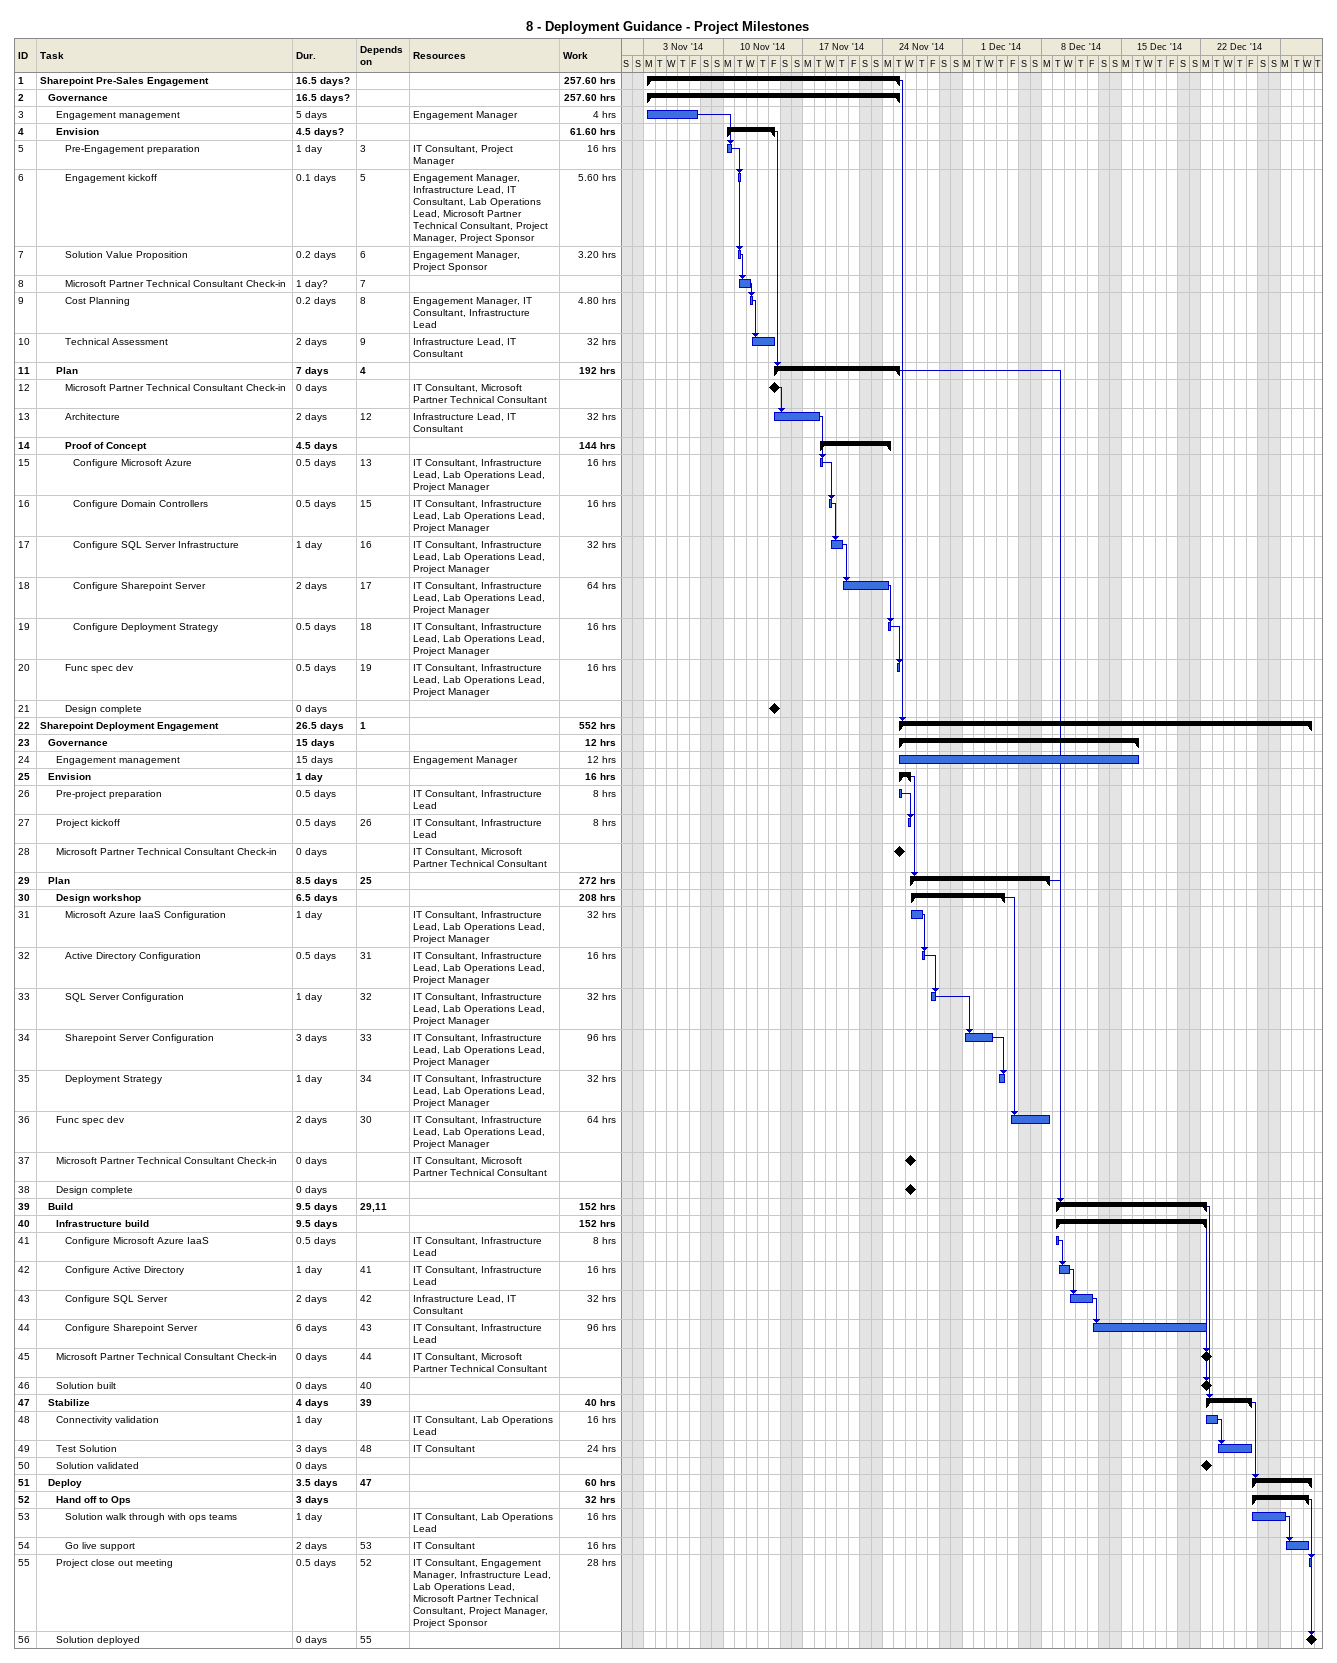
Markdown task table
8 - Deployment Guidance - Project Milestones

| ID | Level | Task | Duration | Start | Finish | Predecessors | Resources | Work (h) |
|---|---|---|---|---|---|---|---|---|
| 1 | 1 | **Sharepoint Pre-Sales Engagement** | 16.5d? | 2014-11-03 | 2014-11-25 |  |  | 257.60 |
| 2 | 2 | **Governance** | 16.5d? | 2014-11-03 | 2014-11-25 |  |  | 257.60 |
| 3 | 3 | Engagement management | 5d | 2014-11-03 | 2014-11-07 |  | Engagement Manager | 4 |
| 4 | 3 | **Envision** | 4.5d? | 2014-11-10 | 2014-11-14 |  |  | 61.60 |
| 5 | 4 | Pre-Engagement preparation | 1d | 2014-11-10 | 2014-11-10 | 3 | IT Consultant, Project Manager | 16 |
| 6 | 4 | Engagement kickoff | 0.1d | 2014-11-11 | 2014-11-11 | 5 | Engagement Manager, Infrastructure Lead, IT Consultant, Lab Operations Lead, Microsoft Partner Technical Consultant, Project Manager, Project Sponsor | 5.60 |
| 7 | 4 | Solution Value Proposition | 0.2d | 2014-11-11 | 2014-11-11 | 6 | Engagement Manager, Project Sponsor | 3.20 |
| 8 | 4 | Microsoft Partner Technical Consultant Check-in | 1d? | 2014-11-11 | 2014-11-12 | 7 |  |  |
| 9 | 4 | Cost Planning | 0.2d | 2014-11-12 | 2014-11-12 | 8 | Engagement Manager, IT Consultant, Infrastructure Lead | 4.80 |
| 10 | 4 | Technical Assessment | 2d | 2014-11-12 | 2014-11-14 | 9 | Infrastructure Lead, IT Consultant | 32 |
| 11 | 3 | **Plan** | 7d | 2014-11-14 | 2014-11-25 | 4 |  | 192 |
| 12 | 4 | Microsoft Partner Technical Consultant Check-in | 0d | 2014-11-14 | 2014-11-14 |  | IT Consultant, Microsoft Partner Technical Consultant |  |
| 13 | 4 | Architecture | 2d | 2014-11-14 | 2014-11-18 | 12 | Infrastructure Lead, IT Consultant | 32 |
| 14 | 4 | **Proof of Concept** | 4.5d | 2014-11-18 | 2014-11-24 |  |  | 144 |
| 15 | 5 | Configure Microsoft Azure | 0.5d | 2014-11-18 | 2014-11-18 | 13 | IT Consultant, Infrastructure Lead, Lab Operations Lead, Project Manager | 16 |
| 16 | 5 | Configure Domain Controllers | 0.5d | 2014-11-19 | 2014-11-19 | 15 | IT Consultant, Infrastructure Lead, Lab Operations Lead, Project Manager | 16 |
| 17 | 5 | Configure SQL Server Infrastructure | 1d | 2014-11-19 | 2014-11-20 | 16 | IT Consultant, Infrastructure Lead, Lab Operations Lead, Project Manager | 32 |
| 18 | 5 | Configure Sharepoint Server | 2d | 2014-11-20 | 2014-11-24 | 17 | IT Consultant, Infrastructure Lead, Lab Operations Lead, Project Manager | 64 |
| 19 | 5 | Configure Deployment Strategy | 0.5d | 2014-11-24 | 2014-11-24 | 18 | IT Consultant, Infrastructure Lead, Lab Operations Lead, Project Manager | 16 |
| 20 | 4 | Func spec dev | 0.5d | 2014-11-25 | 2014-11-25 | 19 | IT Consultant, Infrastructure Lead, Lab Operations Lead, Project Manager | 16 |
| 21 | 4 | Design complete | 0d | 2014-11-14 | 2014-11-14 |  |  |  |
| 22 | 1 | **Sharepoint Deployment Engagement** | 26.5d | 2014-11-25 | 2014-12-31 | 1 |  | 552 |
| 23 | 2 | **Governance** | 15d | 2014-11-25 | 2014-12-16 |  |  | 12 |
| 24 | 3 | Engagement management | 15d | 2014-11-25 | 2014-12-16 |  | Engagement Manager | 12 |
| 25 | 2 | **Envision** | 1d | 2014-11-25 | 2014-11-26 |  |  | 16 |
| 26 | 3 | Pre-project preparation | 0.5d | 2014-11-25 | 2014-11-25 |  | IT Consultant, Infrastructure Lead | 8 |
| 27 | 3 | Project kickoff | 0.5d | 2014-11-26 | 2014-11-26 | 26 | IT Consultant, Infrastructure Lead | 8 |
| 28 | 3 | Microsoft Partner Technical Consultant Check-in | 0d | 2014-11-25 | 2014-11-25 |  | IT Consultant, Microsoft Partner Technical Consultant |  |
| 29 | 2 | **Plan** | 8.5d | 2014-11-26 | 2014-12-08 | 25 |  | 272 |
| 30 | 3 | **Design workshop** | 6.5d | 2014-11-26 | 2014-12-04 |  |  | 208 |
| 31 | 4 | Microsoft Azure IaaS Configuration | 1d | 2014-11-26 | 2014-11-27 |  | IT Consultant, Infrastructure Lead, Lab Operations Lead, Project Manager | 32 |
| 32 | 4 | Active Directory Configuration | 0.5d | 2014-11-27 | 2014-11-27 | 31 | IT Consultant, Infrastructure Lead, Lab Operations Lead, Project Manager | 16 |
| 33 | 4 | SQL Server Configuration | 1d | 2014-11-28 | 2014-11-28 | 32 | IT Consultant, Infrastructure Lead, Lab Operations Lead, Project Manager | 32 |
| 34 | 4 | Sharepoint Server Configuration | 3d | 2014-12-01 | 2014-12-03 | 33 | IT Consultant, Infrastructure Lead, Lab Operations Lead, Project Manager | 96 |
| 35 | 4 | Deployment Strategy | 1d | 2014-12-04 | 2014-12-04 | 34 | IT Consultant, Infrastructure Lead, Lab Operations Lead, Project Manager | 32 |
| 36 | 3 | Func spec dev | 2d | 2014-12-05 | 2014-12-08 | 30 | IT Consultant, Infrastructure Lead, Lab Operations Lead, Project Manager | 64 |
| 37 | 3 | Microsoft Partner Technical Consultant Check-in | 0d | 2014-11-26 | 2014-11-26 |  | IT Consultant, Microsoft Partner Technical Consultant |  |
| 38 | 3 | Design complete | 0d | 2014-11-26 | 2014-11-26 |  |  |  |
| 39 | 2 | **Build** | 9.5d | 2014-12-09 | 2014-12-22 | 29, 11 |  | 152 |
| 40 | 3 | **Infrastructure build** | 9.5d | 2014-12-09 | 2014-12-22 |  |  | 152 |
| 41 | 4 | Configure Microsoft Azure IaaS | 0.5d | 2014-12-09 | 2014-12-09 |  | IT Consultant, Infrastructure Lead | 8 |
| 42 | 4 | Configure Active Directory | 1d | 2014-12-09 | 2014-12-10 | 41 | IT Consultant, Infrastructure Lead | 16 |
| 43 | 4 | Configure SQL Server | 2d | 2014-12-10 | 2014-12-12 | 42 | Infrastructure Lead, IT Consultant | 32 |
| 44 | 4 | Configure Sharepoint Server | 6d | 2014-12-12 | 2014-12-22 | 43 | IT Consultant, Infrastructure Lead | 96 |
| 45 | 3 | Microsoft Partner Technical Consultant Check-in | 0d | 2014-12-22 | 2014-12-22 | 44 | IT Consultant, Microsoft Partner Technical Consultant |  |
| 46 | 3 | Solution built | 0d | 2014-12-22 | 2014-12-22 | 40 |  |  |
| 47 | 2 | **Stabilize** | 4d | 2014-12-22 | 2014-12-26 | 39 |  | 40 |
| 48 | 3 | Connectivity validation | 1d | 2014-12-22 | 2014-12-23 |  | IT Consultant, Lab Operations Lead | 16 |
| 49 | 3 | Test Solution | 3d | 2014-12-23 | 2014-12-26 | 48 | IT Consultant | 24 |
| 50 | 3 | Solution validated | 0d | 2014-12-22 | 2014-12-22 |  |  |  |
| 51 | 2 | **Deploy** | 3.5d | 2014-12-26 | 2014-12-31 | 47 |  | 60 |
| 52 | 3 | **Hand off to Ops** | 3d | 2014-12-26 | 2014-12-31 |  |  | 32 |
| 53 | 4 | Solution walk through with ops teams | 1d | 2014-12-26 | 2014-12-29 |  | IT Consultant, Lab Operations Lead | 16 |
| 54 | 4 | Go live support | 2d | 2014-12-29 | 2014-12-31 | 53 | IT Consultant | 16 |
| 55 | 3 | Project close out meeting | 0.5d | 2014-12-31 | 2014-12-31 | 52 | IT Consultant, Engagement Manager, Infrastructure Lead, Lab Operations Lead, Microsoft Partner Technical Consultant, Project Manager, Project Sponsor | 28 |
| 56 | 3 | Solution deployed | 0d | 2014-12-31 | 2014-12-31 | 55 |  |  |
